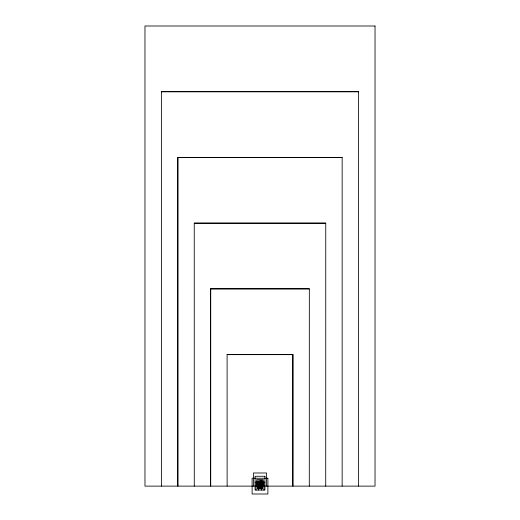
<?xml version="1.0" encoding="UTF-8"?>
<svg xmlns="http://www.w3.org/2000/svg" width="520" height="520" viewBox="0 0 520 520"><rect width="100%" height="100%" fill="white"/><g stroke="black" fill="none" stroke-linecap="round" stroke-linejoin="round"><path stroke-width="0.78" d="M161.408 91.754L358.592 91.754M342.173 157.43L177.827 157.43L177.827 486.122L177.847 157.495L342.154 157.495L342.154 486.122M194.279 223.223L325.721 223.223M210.697 288.899L309.303 288.899M227.13 354.64L292.87 354.64M260 481.13L261.443 480.863M258.875 481.591L261.125 481.591M260 481.916L261.183 481.916L261.183 486.122M255.073 482.176L264.927 482.176M257.374 483.49L262.626 483.49M257.374 483.821L262.626 483.821M260 484.478L260.851 484.478L260.084 484.601M261.313 484.803L258.687 484.803L258.687 486.122M259.668 484.952L260.332 484.952M257.699 485.134L262.301 485.134M259.506 485.466L260.494 485.466M259.415 485.537L260.585 485.537M259.506 485.628L260.494 485.628M259.668 485.791L260.332 485.726M259.668 485.907L261.443 485.882M258.869 485.947L261.131 485.947M259.506 486.61L260.494 486.61M257.374 488.416L262.626 488.416M358.592 486.122L358.612 91.676L161.388 91.676L161.408 486.122M325.721 486.122L325.754 223.106L194.246 223.106L194.279 486.122M309.296 486.122L309.335 288.782L210.665 288.782L210.665 486.122L210.685 288.847M292.883 354.575L292.87 486.122L292.897 354.517L227.103 354.517L227.13 486.122M266.565 486.122L266.565 472.986L253.435 472.986L253.435 486.122M263.939 482.176L263.939 490.061M263.283 486.122L263.283 479.55L256.718 479.55L256.718 486.122M261.644 482.176L261.644 490.061M261.443 486.122L261.417 481.39L258.583 481.39L258.583 486.122M261.313 481.13L261.313 486.122M261.131 481.403L261.125 486.122M260.988 486.122L260.988 482.833L259.012 482.833L259.012 486.122M260.871 483.45L259.129 483.45M260.786 483.49L260.786 486.122M260.592 484.146L260.585 486.7L259.415 486.7L259.409 484.146M260.494 484.803L260.494 487.435L259.506 487.435L259.506 484.803M260.332 484.803L260.332 486.122M260.137 481.104L260.084 485.992M260 480.863L260 486.122M259.948 481.572L259.954 485.966M259.668 484.803L259.668 486.122M259.214 483.49L259.214 486.122M258.869 481.403L258.875 486.122M258.356 482.176L258.356 490.061M256.061 482.176L256.061 490.061M258.986 485.849C260.273 489.86 262.106 483.015 258.986 485.849M375.031 26L144.97 26L144.97 486.122L375.031 486.122L375.031 26M264.927 476.268L255.073 476.268L255.073 490.061L264.927 490.061L264.927 476.268M267.878 478.238L252.122 478.238L252.122 494L267.878 494L267.878 478.238M262.626 480.863L257.374 480.863L257.374 488.748L262.626 488.748L262.626 480.863M262.301 481.52L257.699 481.52L257.699 487.103L262.301 487.103L262.301 481.52M261.969 484.146L258.031 484.146L258.031 488.091L261.969 488.091L261.969 484.146"/></g></svg>
